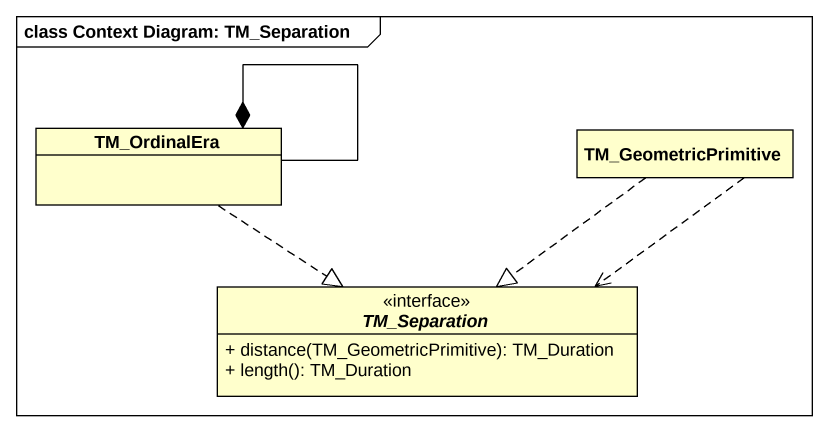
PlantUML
@startuml
mainframe class Context Diagram: TM_Separation
hide circle
hide empty members
skinparam classAttributeIconSize 0
class TM_OrdinalEra
class TM_GeometricPrimitive
interface TM_Separation {
  + distance(TM_GeometricPrimitive): TM_Duration
  + length(): TM_Duration
}
TM_OrdinalEra --* TM_OrdinalEra
TM_OrdinalEra ..|> TM_Separation
TM_GeometricPrimitive ..> TM_Separation
TM_GeometricPrimitive ..|> TM_Separation
@enduml
